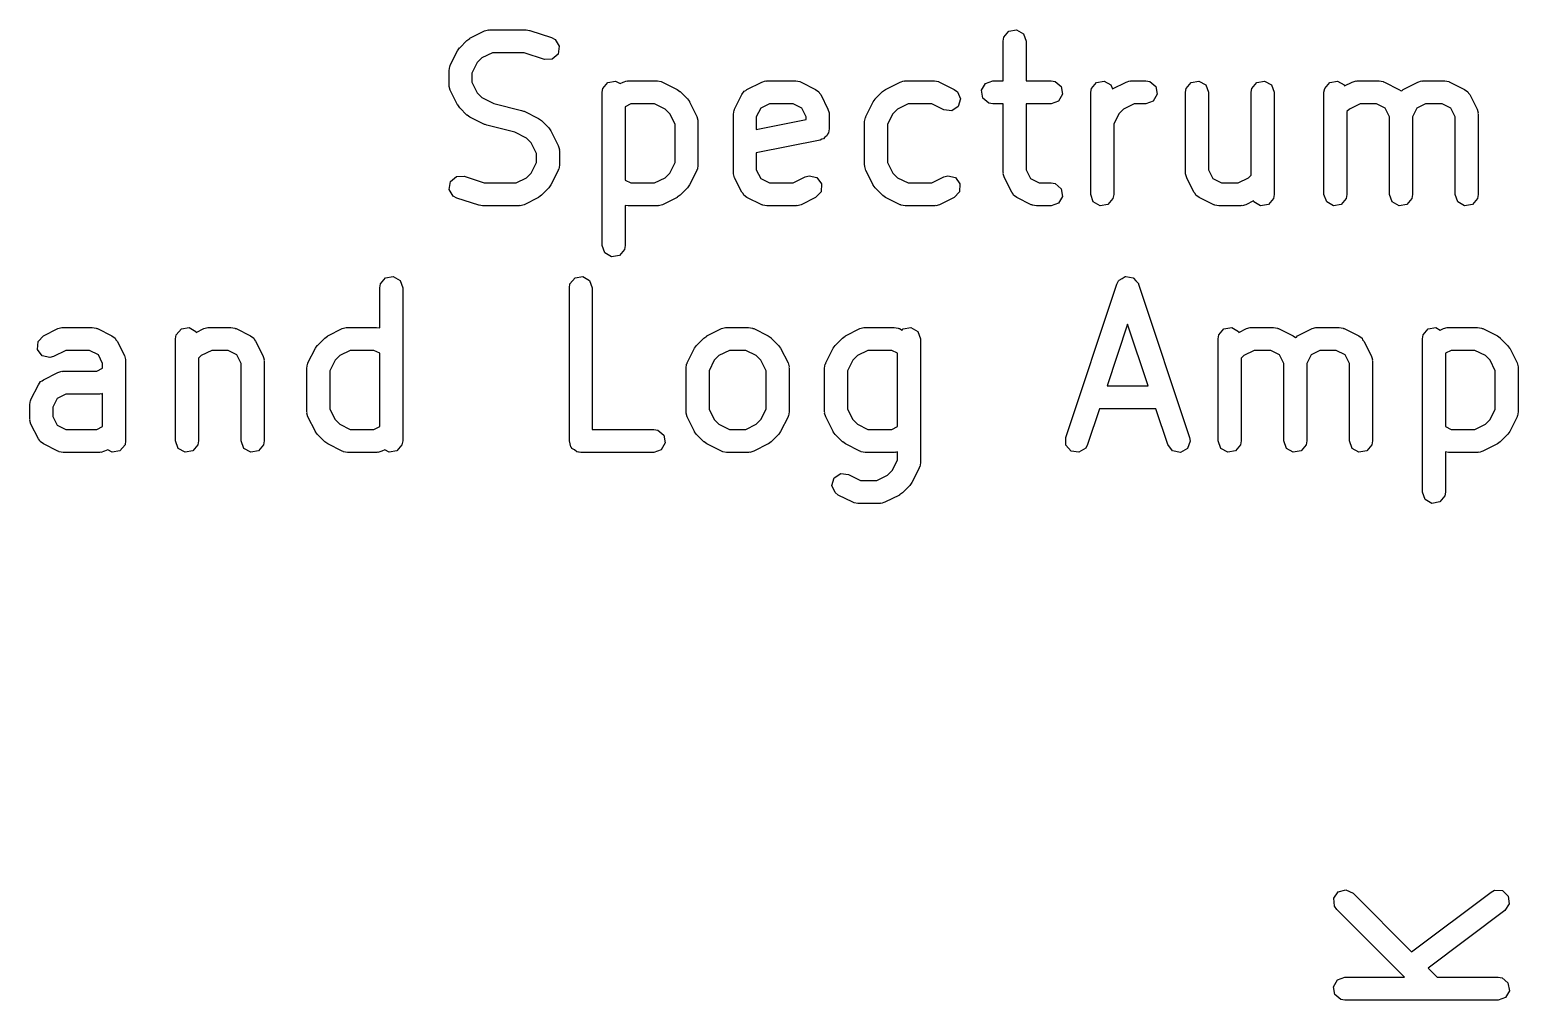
# Model space of a CAD drawing. Extents: x 96 to 185.9, y -128.5 to -80.8.
# Drawn here: x 124.84 to 134.57, y -87.1 to -80.77 of the extents above; entities that cross this region are included whole.
import ezdxf

# ---------------------------------------------------------------- set-up
doc = ezdxf.new("R2010")
doc.units = 0
doc.layers.add('BLACK', color=7, linetype='CONTINUOUS')

msp = doc.modelspace()

# ---------------------------------------------------------------- linework, layer by layer
at = {"layer": 'BLACK', "linetype": 'CONTINUOUS'}
for p, q in [((127.72, -80.8223), (127.815, -80.7747)), ((127.815, -80.7747), (127.84, -80.7673)), ((127.84, -80.7673), (127.844, -80.7683)), ((127.844, -80.7683), (127.849, -80.7668)), ((127.849, -80.7668), (128.087, -80.7668)), ((128.087, -80.7668), (128.109, -80.7707)), ((128.109, -80.7707), (128.11, -80.7706)), ((128.11, -80.7706), (128.253, -80.8182)), ((131.207, -80.8161), (131.24, -80.7768)), ((131.24, -80.7768), (131.29, -80.7679)), ((131.29, -80.7679), (131.335, -80.7936)), ((127.653, -80.884), (127.7, -80.8364)), ((127.7, -80.8364), (127.719, -80.8235)), ((127.719, -80.8235), (127.72, -80.8223)), ((128.253, -80.8182), (128.276, -80.8307)), ((128.276, -80.8307), (128.303, -80.8744)), ((128.303, -80.8744), (128.295, -80.9251)), ((131.202, -80.8418), (131.207, -80.8161)), ((131.202, -81.1001), (131.202, -80.8418)), ((131.335, -80.7936), (131.352, -80.8418)), ((131.352, -80.8418), (131.352, -81.1001)), ((127.591, -80.9987), (127.639, -80.9035)), ((127.639, -80.9035), (127.652, -80.8855)), ((127.652, -80.8855), (127.653, -80.884)), ((127.798, -80.951), (127.767, -80.9814)), ((127.866, -80.9168), (127.798, -80.951)), ((128.074, -80.9168), (127.866, -80.9168)), ((128.206, -80.9606), (128.074, -80.9168)), ((128.257, -80.9591), (128.206, -80.9606)), ((128.295, -80.9251), (128.257, -80.9591)), ((127.583, -81.0323), (127.588, -81.0066)), ((127.583, -81.1275), (127.583, -81.0323)), ((127.588, -81.0066), (127.59, -81.0032)), ((127.59, -81.0032), (127.591, -80.9987)), ((127.767, -80.9814), (127.733, -81.05)), ((127.733, -81.05), (127.733, -81.1098)), ((127.585, -81.1317), (127.583, -81.1275)), ((127.584, -81.1361), (127.585, -81.1317)), ((127.591, -81.161), (127.584, -81.1361)), ((127.639, -81.2563), (127.591, -81.161)), ((127.733, -81.1098), (127.767, -81.1783)), ((128.583, -81.1751), (128.588, -81.1495)), ((128.588, -81.1495), (128.621, -81.1102)), ((128.621, -81.1102), (128.671, -81.1013)), ((128.671, -81.1013), (128.7, -81.1179)), ((128.7, -81.1179), (128.72, -81.108)), ((128.72, -81.108), (128.745, -81.1006)), ((128.745, -81.1006), (128.749, -81.1016)), ((128.749, -81.1016), (128.753, -81.1001)), ((128.753, -81.1001), (128.944, -81.1001)), ((128.944, -81.1001), (128.969, -81.1046)), ((128.969, -81.1046), (128.973, -81.1075)), ((128.973, -81.1075), (128.977, -81.108)), ((128.977, -81.108), (129.073, -81.1557)), ((129.073, -81.1557), (129.091, -81.169)), ((129.091, -81.169), (129.092, -81.1697)), ((129.092, -81.1697), (129.14, -81.2173)), ((129.496, -81.1892), (129.511, -81.1683)), ((129.511, -81.1683), (129.522, -81.1638)), ((129.522, -81.1638), (129.529, -81.1557)), ((129.529, -81.1557), (129.625, -81.108)), ((129.625, -81.108), (129.65, -81.1006)), ((129.65, -81.1006), (129.654, -81.1016)), ((129.654, -81.1016), (129.658, -81.1001)), ((129.658, -81.1001), (129.849, -81.1001)), ((129.849, -81.1001), (129.874, -81.1046)), ((129.874, -81.1046), (129.878, -81.1075)), ((129.878, -81.1075), (129.882, -81.108)), ((129.882, -81.108), (129.977, -81.1557)), ((129.977, -81.1557), (129.998, -81.1712)), ((130.367, -81.2173), (130.415, -81.1697)), ((130.415, -81.1697), (130.433, -81.1568)), ((130.433, -81.1568), (130.434, -81.1557)), ((130.434, -81.1557), (130.529, -81.108)), ((130.529, -81.108), (130.554, -81.1006)), ((130.554, -81.1006), (130.559, -81.1016)), ((130.559, -81.1016), (130.563, -81.1001)), ((130.563, -81.1001), (130.753, -81.1001)), ((130.753, -81.1001), (130.779, -81.1046)), ((130.779, -81.1046), (130.782, -81.1075)), ((130.782, -81.1075), (130.787, -81.108)), ((130.787, -81.108), (130.882, -81.1557)), ((130.882, -81.1557), (130.903, -81.1712)), ((131.06, -81.1621), (131.086, -81.1177)), ((131.069, -81.2126), (131.06, -81.1621)), ((131.086, -81.1177), (131.134, -81.1001)), ((131.134, -81.1001), (131.202, -81.1001)), ((131.352, -81.1001), (131.515, -81.1001)), ((131.515, -81.1001), (131.541, -81.1046)), ((131.541, -81.1046), (131.58, -81.1376)), ((131.58, -81.1376), (131.589, -81.1881)), ((131.774, -81.1751), (131.778, -81.1495)), ((131.778, -81.1495), (131.811, -81.1102)), ((131.811, -81.1102), (131.862, -81.1013)), ((131.862, -81.1013), (131.906, -81.1269)), ((131.906, -81.1269), (131.916, -81.153)), ((131.916, -81.153), (132.005, -81.108)), ((132.005, -81.108), (132.03, -81.1006)), ((132.03, -81.1006), (132.035, -81.1016)), ((132.035, -81.1016), (132.039, -81.1001)), ((132.039, -81.1001), (132.134, -81.1001)), ((132.134, -81.1001), (132.16, -81.1046)), ((132.16, -81.1046), (132.199, -81.1376)), ((132.199, -81.1376), (132.208, -81.1881)), ((132.393, -81.1751), (132.397, -81.1495)), ((132.397, -81.1495), (132.43, -81.1102)), ((132.43, -81.1102), (132.481, -81.1013)), ((132.481, -81.1013), (132.525, -81.1269)), ((132.525, -81.1269), (132.543, -81.1751)), ((132.821, -81.1751), (132.826, -81.1495)), ((132.826, -81.1495), (132.859, -81.1102)), ((132.859, -81.1102), (132.909, -81.1013)), ((132.909, -81.1013), (132.954, -81.1269)), ((132.954, -81.1269), (132.971, -81.1751)), ((133.297, -81.1751), (133.302, -81.1495)), ((133.302, -81.1495), (133.335, -81.1102)), ((133.335, -81.1102), (133.385, -81.1013)), ((133.385, -81.1013), (133.43, -81.1269)), ((133.43, -81.1269), (133.432, -81.1329)), ((133.432, -81.1329), (133.482, -81.108)), ((133.482, -81.108), (133.507, -81.1006)), ((133.507, -81.1006), (133.511, -81.1016)), ((133.511, -81.1016), (133.515, -81.1001)), ((133.515, -81.1001), (133.658, -81.1001)), ((133.658, -81.1001), (133.684, -81.1046)), ((133.684, -81.1046), (133.687, -81.1075)), ((133.687, -81.1075), (133.692, -81.108)), ((133.692, -81.108), (133.787, -81.1557)), ((133.787, -81.1557), (133.801, -81.1664)), ((133.801, -81.1664), (133.807, -81.1638)), ((133.807, -81.1638), (133.815, -81.1557)), ((133.815, -81.1557), (133.91, -81.108)), ((133.91, -81.108), (133.935, -81.1006)), ((133.935, -81.1006), (133.94, -81.1016)), ((133.94, -81.1016), (133.944, -81.1001)), ((133.944, -81.1001), (134.087, -81.1001)), ((134.087, -81.1001), (134.112, -81.1046)), ((134.112, -81.1046), (134.116, -81.1075)), ((134.116, -81.1075), (134.12, -81.108)), ((134.12, -81.108), (134.215, -81.1557)), ((134.215, -81.1557), (134.236, -81.1712)), ((127.64, -81.2574), (127.639, -81.2563)), ((127.653, -81.2758), (127.64, -81.2574)), ((127.767, -81.1783), (127.798, -81.2087)), ((127.798, -81.2087), (127.875, -81.2472)), ((127.875, -81.2472), (128.057, -81.2928)), ((128.583, -82.1751), (128.583, -81.1751)), ((128.771, -81.2501), (128.733, -81.2691)), ((128.926, -81.2501), (128.771, -81.2501)), ((128.995, -81.2844), (128.926, -81.2501)), ((129.14, -81.2173), (129.153, -81.2357)), ((129.153, -81.2357), (129.154, -81.2368)), ((129.154, -81.2368), (129.201, -81.332)), ((129.448, -81.2844), (129.496, -81.1892)), ((129.676, -81.2501), (129.619, -81.2786)), ((129.831, -81.2501), (129.676, -81.2501)), ((129.888, -81.2786), (129.831, -81.2501)), ((129.998, -81.1712), (130.003, -81.1815)), ((130.003, -81.1815), (130.011, -81.1892)), ((130.011, -81.1892), (130.058, -81.2844)), ((130.305, -81.332), (130.353, -81.2368)), ((130.353, -81.2368), (130.366, -81.2188)), ((130.366, -81.2188), (130.367, -81.2173)), ((130.581, -81.2501), (130.512, -81.2844)), ((130.736, -81.2501), (130.581, -81.2501)), ((130.815, -81.2898), (130.736, -81.2501)), ((130.909, -81.2674), (130.866, -81.2957)), ((130.903, -81.1712), (130.923, -81.2182)), ((130.923, -81.2182), (130.909, -81.2674)), ((131.109, -81.2456), (131.069, -81.2126)), ((131.134, -81.2501), (131.109, -81.2456)), ((131.202, -81.2501), (131.134, -81.2501)), ((131.202, -81.6989), (131.202, -81.2501)), ((131.515, -81.2501), (131.352, -81.2501)), ((131.352, -81.2501), (131.352, -81.6812)), ((131.563, -81.2326), (131.515, -81.2501)), ((131.589, -81.1881), (131.563, -81.2326)), ((131.774, -81.8418), (131.774, -81.1751)), ((132.057, -81.2501), (131.988, -81.2844)), ((132.134, -81.2501), (132.057, -81.2501)), ((132.182, -81.2326), (132.134, -81.2501)), ((132.208, -81.1881), (132.182, -81.2326)), ((132.393, -81.6989), (132.393, -81.1751)), ((132.543, -81.1751), (132.543, -81.6812)), ((132.821, -81.7155), (132.821, -81.1751)), ((132.971, -81.1751), (132.971, -81.8418)), ((133.297, -81.8418), (133.297, -81.1751)), ((133.533, -81.2501), (133.464, -81.2844)), ((133.64, -81.2501), (133.533, -81.2501)), ((133.697, -81.2786), (133.64, -81.2501)), ((133.961, -81.2501), (133.904, -81.2786)), ((134.069, -81.2501), (133.961, -81.2501)), ((134.126, -81.2786), (134.069, -81.2501)), ((134.236, -81.1712), (134.241, -81.1815)), ((134.241, -81.1815), (134.249, -81.1892)), ((134.249, -81.1892), (134.297, -81.2844)), ((127.7, -81.3234), (127.653, -81.2758)), ((127.702, -81.3241), (127.7, -81.3234)), ((127.72, -81.3374), (127.702, -81.3241)), ((127.815, -81.3851), (127.72, -81.3374)), ((128.057, -81.2928), (128.069, -81.2981)), ((128.069, -81.2981), (128.073, -81.2985)), ((128.073, -81.2985), (128.168, -81.3461)), ((128.168, -81.3461), (128.186, -81.3595)), ((128.186, -81.3595), (128.187, -81.3602)), ((128.187, -81.3602), (128.235, -81.4078)), ((128.733, -81.2691), (128.733, -81.7478)), ((129.025, -81.3148), (128.995, -81.2844)), ((129.059, -81.3833), (129.025, -81.3148)), ((129.201, -81.332), (129.209, -81.357)), ((129.209, -81.357), (129.208, -81.3614)), ((129.208, -81.3614), (129.209, -81.3656)), ((129.44, -81.318), (129.445, -81.2923)), ((129.44, -81.6989), (129.44, -81.318)), ((129.445, -81.2923), (129.448, -81.2889)), ((129.448, -81.2889), (129.448, -81.2844)), ((129.619, -81.2786), (129.59, -81.3357)), ((129.59, -81.3357), (129.59, -81.417)), ((129.59, -81.417), (129.916, -81.3517)), ((129.916, -81.3357), (129.888, -81.2786)), ((129.916, -81.3517), (129.916, -81.3357)), ((130.058, -81.2844), (130.066, -81.3094)), ((130.066, -81.3094), (130.065, -81.3138)), ((130.065, -81.3138), (130.066, -81.318)), ((130.066, -81.318), (130.066, -81.4132)), ((130.297, -81.3656), (130.302, -81.3399)), ((130.302, -81.3399), (130.305, -81.3365)), ((130.305, -81.3365), (130.305, -81.332)), ((130.482, -81.3148), (130.447, -81.3833)), ((130.512, -81.2844), (130.482, -81.3148)), ((130.866, -81.2957), (130.815, -81.2898)), ((131.958, -81.3148), (131.924, -81.3833)), ((131.988, -81.2844), (131.958, -81.3148)), ((133.464, -81.2844), (133.447, -81.3014)), ((133.447, -81.3014), (133.447, -81.8418)), ((133.726, -81.3357), (133.697, -81.2786)), ((133.726, -81.8418), (133.726, -81.3357)), ((133.904, -81.2786), (133.876, -81.3357)), ((133.876, -81.3357), (133.876, -81.8418)), ((134.155, -81.3357), (134.126, -81.2786)), ((134.155, -81.8418), (134.155, -81.3357)), ((134.297, -81.2844), (134.304, -81.3094)), ((134.304, -81.3094), (134.303, -81.3138)), ((134.303, -81.3138), (134.305, -81.318)), ((134.305, -81.318), (134.305, -81.8418)), ((127.819, -81.3855), (127.815, -81.3851)), ((127.83, -81.3907), (127.819, -81.3855)), ((128.013, -81.4364), (127.83, -81.3907)), ((128.09, -81.4748), (128.013, -81.4364)), ((128.235, -81.4078), (128.248, -81.4262)), ((128.248, -81.4262), (128.249, -81.4273)), ((128.249, -81.4273), (128.297, -81.5225)), ((129.059, -81.6336), (129.059, -81.3833)), ((129.209, -81.3656), (129.209, -81.6513)), ((130.05, -81.4601), (130.038, -81.4674)), ((130.054, -81.4484), (130.05, -81.4601)), ((130.062, -81.4389), (130.054, -81.4484)), ((130.066, -81.4132), (130.062, -81.4389)), ((130.297, -81.6513), (130.297, -81.3656)), ((130.447, -81.3833), (130.447, -81.6336)), ((131.924, -81.3833), (131.924, -81.8418)), ((128.12, -81.5053), (128.09, -81.4748)), ((128.155, -81.5738), (128.12, -81.5053)), ((128.297, -81.5225), (128.304, -81.5475)), ((128.304, -81.5475), (128.303, -81.5519)), ((128.303, -81.5519), (128.305, -81.5561)), ((128.305, -81.5561), (128.305, -81.6513)), ((130.006, -81.4868), (129.59, -81.5699)), ((130.017, -81.4803), (130.006, -81.4868)), ((130.029, -81.4782), (130.017, -81.4803)), ((130.038, -81.4674), (130.029, -81.4782)), ((128.12, -81.7021), (128.155, -81.6336)), ((128.155, -81.6336), (128.155, -81.5738)), ((128.305, -81.6513), (128.3, -81.677)), ((129.025, -81.7021), (129.059, -81.6336)), ((129.209, -81.6513), (129.205, -81.677)), ((129.59, -81.5699), (129.59, -81.6812)), ((130.299, -81.6555), (130.297, -81.6513)), ((130.298, -81.6599), (130.299, -81.6555)), ((130.447, -81.6336), (130.482, -81.7021)), ((127.592, -81.7584), (127.631, -81.7244)), ((127.631, -81.7244), (127.682, -81.723)), ((127.682, -81.723), (127.813, -81.7668)), ((128.021, -81.7668), (128.09, -81.7325)), ((128.09, -81.7325), (128.12, -81.7021)), ((128.297, -81.6848), (128.249, -81.7801)), ((128.3, -81.677), (128.297, -81.6804)), ((128.297, -81.6804), (128.297, -81.6848)), ((128.733, -81.7478), (128.771, -81.7668)), ((128.926, -81.7668), (128.995, -81.7325)), ((128.995, -81.7325), (129.025, -81.7021)), ((129.201, -81.6848), (129.154, -81.7801)), ((129.202, -81.6804), (129.201, -81.6848)), ((129.205, -81.677), (129.202, -81.6804)), ((129.442, -81.7031), (129.44, -81.6989)), ((129.441, -81.7075), (129.442, -81.7031)), ((129.448, -81.7325), (129.441, -81.7075)), ((129.496, -81.8277), (129.448, -81.7325)), ((129.59, -81.6812), (129.619, -81.7383)), ((129.619, -81.7383), (129.676, -81.7668)), ((129.831, -81.7668), (129.91, -81.7271)), ((129.91, -81.7271), (129.935, -81.7197)), ((129.935, -81.7197), (129.985, -81.7316)), ((129.985, -81.7316), (130.016, -81.7728)), ((130.305, -81.6848), (130.298, -81.6599)), ((130.353, -81.7801), (130.305, -81.6848)), ((130.482, -81.7021), (130.512, -81.7325)), ((130.512, -81.7325), (130.581, -81.7668)), ((130.736, -81.7668), (130.815, -81.7271)), ((130.815, -81.7271), (130.84, -81.7197)), ((130.84, -81.7197), (130.89, -81.7316)), ((130.89, -81.7316), (130.92, -81.7728)), ((131.204, -81.7031), (131.202, -81.6989)), ((131.203, -81.7075), (131.204, -81.7031)), ((131.21, -81.7325), (131.203, -81.7075)), ((131.258, -81.8277), (131.21, -81.7325)), ((131.352, -81.6812), (131.381, -81.7383)), ((131.381, -81.7383), (131.438, -81.7668)), ((132.394, -81.7031), (132.393, -81.6989)), ((132.393, -81.7075), (132.394, -81.7031)), ((132.401, -81.7325), (132.393, -81.7075)), ((132.448, -81.8277), (132.401, -81.7325)), ((132.543, -81.6812), (132.571, -81.7383)), ((132.571, -81.7383), (132.628, -81.7668)), ((132.736, -81.7668), (132.804, -81.7325)), ((132.804, -81.7325), (132.821, -81.7155)), ((127.585, -81.8092), (127.592, -81.7584)), ((127.611, -81.8529), (127.585, -81.8092)), ((127.813, -81.7668), (128.021, -81.7668)), ((128.187, -81.8472), (128.169, -81.8601)), ((128.235, -81.7996), (128.187, -81.8472)), ((128.236, -81.7981), (128.235, -81.7996)), ((128.249, -81.7801), (128.236, -81.7981)), ((128.771, -81.7668), (128.926, -81.7668)), ((129.092, -81.8472), (129.074, -81.8601)), ((129.14, -81.7996), (129.092, -81.8472)), ((129.154, -81.7801), (129.14, -81.7981)), ((129.14, -81.7981), (129.14, -81.7996)), ((129.504, -81.8354), (129.496, -81.8277)), ((129.508, -81.8457), (129.504, -81.8354)), ((129.529, -81.8612), (129.508, -81.8457)), ((129.676, -81.7668), (129.831, -81.7668)), ((130.013, -81.824), (129.977, -81.8612)), ((130.016, -81.7728), (130.013, -81.824)), ((130.354, -81.7812), (130.353, -81.7801)), ((130.367, -81.7996), (130.354, -81.7812)), ((130.415, -81.8472), (130.367, -81.7996)), ((130.416, -81.8479), (130.415, -81.8472)), ((130.434, -81.8612), (130.416, -81.8479)), ((130.581, -81.7668), (130.736, -81.7668)), ((130.917, -81.824), (130.882, -81.8612)), ((130.92, -81.7728), (130.917, -81.824)), ((131.266, -81.8354), (131.258, -81.8277)), ((131.27, -81.8457), (131.266, -81.8354)), ((131.291, -81.8612), (131.27, -81.8457)), ((131.438, -81.7668), (131.515, -81.7668)), ((131.515, -81.7668), (131.541, -81.7713)), ((131.541, -81.7713), (131.58, -81.8043)), ((131.58, -81.8043), (131.589, -81.8548)), ((131.791, -81.89), (131.774, -81.8418)), ((131.924, -81.8418), (131.919, -81.8674)), ((132.456, -81.8354), (132.448, -81.8277)), ((132.461, -81.8457), (132.456, -81.8354)), ((132.482, -81.8612), (132.461, -81.8457)), ((132.628, -81.7668), (132.736, -81.7668)), ((132.971, -81.8418), (132.967, -81.8674)), ((133.315, -81.89), (133.297, -81.8418)), ((133.447, -81.8418), (133.443, -81.8674)), ((133.743, -81.89), (133.726, -81.8418)), ((133.876, -81.8418), (133.871, -81.8674)), ((134.172, -81.89), (134.155, -81.8418)), ((134.305, -81.8418), (134.3, -81.8674)), ((127.634, -81.8653), (127.611, -81.8529)), ((127.777, -81.9129), (127.634, -81.8653)), ((127.779, -81.9129), (127.777, -81.9129)), ((127.801, -81.9168), (127.779, -81.9129)), ((128.039, -81.9168), (127.801, -81.9168)), ((128.043, -81.9152), (128.039, -81.9168)), ((128.048, -81.9163), (128.043, -81.9152)), ((128.073, -81.9089), (128.048, -81.9163)), ((128.168, -81.8612), (128.073, -81.9089)), ((128.169, -81.8601), (128.168, -81.8612)), ((128.753, -81.9168), (128.733, -81.9132)), ((128.733, -81.9132), (128.733, -82.1751)), ((128.944, -81.9168), (128.753, -81.9168)), ((128.948, -81.9152), (128.944, -81.9168)), ((128.952, -81.9163), (128.948, -81.9152)), ((128.977, -81.9089), (128.952, -81.9163)), ((129.073, -81.8612), (128.977, -81.9089)), ((129.074, -81.8601), (129.073, -81.8612)), ((129.625, -81.9089), (129.529, -81.8612)), ((129.629, -81.9094), (129.625, -81.9089)), ((129.632, -81.9123), (129.629, -81.9094)), ((129.658, -81.9168), (129.632, -81.9123)), ((129.849, -81.9168), (129.658, -81.9168)), ((129.853, -81.9152), (129.849, -81.9168)), ((129.857, -81.9163), (129.853, -81.9152)), ((129.882, -81.9089), (129.857, -81.9163)), ((129.977, -81.8612), (129.882, -81.9089)), ((130.529, -81.9089), (130.434, -81.8612)), ((130.534, -81.9094), (130.529, -81.9089)), ((130.537, -81.9123), (130.534, -81.9094)), ((130.563, -81.9168), (130.537, -81.9123)), ((130.753, -81.9168), (130.563, -81.9168)), ((130.758, -81.9152), (130.753, -81.9168)), ((130.762, -81.9163), (130.758, -81.9152)), ((130.787, -81.9089), (130.762, -81.9163)), ((130.882, -81.8612), (130.787, -81.9089)), ((131.386, -81.9089), (131.291, -81.8612)), ((131.391, -81.9094), (131.386, -81.9089)), ((131.394, -81.9123), (131.391, -81.9094)), ((131.42, -81.9168), (131.394, -81.9123)), ((131.515, -81.9168), (131.42, -81.9168)), ((131.563, -81.8992), (131.515, -81.9168)), ((131.589, -81.8548), (131.563, -81.8992)), ((131.836, -81.9156), (131.791, -81.89)), ((131.886, -81.9067), (131.836, -81.9156)), ((131.919, -81.8674), (131.886, -81.9067)), ((132.577, -81.9089), (132.482, -81.8612)), ((132.581, -81.9094), (132.577, -81.9089)), ((132.585, -81.9123), (132.581, -81.9094)), ((132.61, -81.9168), (132.585, -81.9123)), ((132.753, -81.9168), (132.61, -81.9168)), ((132.758, -81.9152), (132.753, -81.9168)), ((132.762, -81.9163), (132.758, -81.9152)), ((132.787, -81.9089), (132.762, -81.9163)), ((132.837, -81.884), (132.787, -81.9089)), ((132.839, -81.89), (132.837, -81.884)), ((132.883, -81.9156), (132.839, -81.89)), ((132.934, -81.9067), (132.883, -81.9156)), ((132.967, -81.8674), (132.934, -81.9067)), ((133.359, -81.9156), (133.315, -81.89)), ((133.41, -81.9067), (133.359, -81.9156)), ((133.443, -81.8674), (133.41, -81.9067)), ((133.788, -81.9156), (133.743, -81.89)), ((133.838, -81.9067), (133.788, -81.9156)), ((133.871, -81.8674), (133.838, -81.9067)), ((134.216, -81.9156), (134.172, -81.89)), ((134.267, -81.9067), (134.216, -81.9156)), ((134.3, -81.8674), (134.267, -81.9067)), ((128.601, -82.2233), (128.583, -82.1751)), ((128.645, -82.249), (128.601, -82.2233)), ((128.729, -82.2008), (128.696, -82.2401)), ((128.733, -82.1751), (128.729, -82.2008)), ((128.696, -82.2401), (128.645, -82.249)), ((127.131, -82.4518), (127.135, -82.4261)), ((127.135, -82.4261), (127.168, -82.3868)), ((127.168, -82.3868), (127.219, -82.3779)), ((127.219, -82.3779), (127.263, -82.4036)), ((127.263, -82.4036), (127.281, -82.4518)), ((128.369, -82.4518), (128.373, -82.4261)), ((128.373, -82.4261), (128.406, -82.3868)), ((128.406, -82.3868), (128.457, -82.3779)), ((128.457, -82.3779), (128.501, -82.4036)), ((128.501, -82.4036), (128.519, -82.4518)), ((131.611, -83.4281), (131.944, -82.4281)), ((131.944, -82.4281), (131.956, -82.4052)), ((131.956, -82.4052), (131.958, -82.404)), ((131.958, -82.404), (131.959, -82.402)), ((131.959, -82.402), (131.98, -82.3907)), ((131.98, -82.3907), (132, -82.3783)), ((132, -82.3783), (132.002, -82.3786)), ((132.002, -82.3786), (132.004, -82.3776)), ((132.004, -82.3776), (132.027, -82.3823)), ((132.027, -82.3823), (132.051, -82.3858)), ((132.051, -82.3858), (132.052, -82.3874)), ((132.052, -82.3874), (132.054, -82.3879)), ((132.054, -82.3879), (132.069, -82.4065)), ((132.069, -82.4065), (132.085, -82.4242)), ((132.085, -82.4242), (132.085, -82.4264)), ((132.085, -82.4264), (132.086, -82.4281)), ((132.086, -82.4281), (132.42, -83.4281)), ((127.131, -82.7137), (127.131, -82.4518)), ((127.281, -82.4518), (127.281, -83.4518)), ((128.369, -83.4518), (128.369, -82.4518)), ((128.519, -82.4518), (128.519, -83.3768)), ((124.934, -82.7657), (125.029, -82.718)), ((125.029, -82.718), (125.054, -82.7106)), ((125.054, -82.7106), (125.059, -82.7116)), ((125.059, -82.7116), (125.063, -82.7101)), ((125.063, -82.7101), (125.253, -82.7101)), ((125.253, -82.7101), (125.279, -82.7146)), ((125.279, -82.7146), (125.282, -82.7175)), ((125.282, -82.7175), (125.287, -82.718)), ((125.287, -82.718), (125.382, -82.7657)), ((125.802, -82.7595), (125.835, -82.7202)), ((125.835, -82.7202), (125.885, -82.7113)), ((125.885, -82.7113), (125.93, -82.7369)), ((125.932, -82.7429), (125.982, -82.718)), ((125.982, -82.718), (126.007, -82.7106)), ((126.007, -82.7106), (126.011, -82.7116)), ((126.011, -82.7116), (126.015, -82.7101)), ((126.015, -82.7101), (126.158, -82.7101)), ((126.158, -82.7101), (126.184, -82.7146)), ((126.184, -82.7146), (126.187, -82.7175)), ((126.187, -82.7175), (126.192, -82.718)), ((126.192, -82.718), (126.287, -82.7657)), ((126.791, -82.7657), (126.886, -82.718)), ((126.886, -82.718), (126.911, -82.7106)), ((126.911, -82.7106), (126.916, -82.7116)), ((126.916, -82.7116), (126.92, -82.7101)), ((126.92, -82.7101), (127.11, -82.7101)), ((127.11, -82.7101), (127.131, -82.7137)), ((129.267, -82.7657), (129.363, -82.718)), ((129.363, -82.718), (129.388, -82.7106)), ((129.388, -82.7106), (129.392, -82.7116)), ((129.392, -82.7116), (129.396, -82.7101)), ((129.396, -82.7101), (129.539, -82.7101)), ((129.539, -82.7101), (129.565, -82.7146)), ((129.565, -82.7146), (129.568, -82.7175)), ((129.568, -82.7175), (129.573, -82.718)), ((129.573, -82.718), (129.668, -82.7657)), ((130.172, -82.7657), (130.267, -82.718)), ((130.267, -82.718), (130.292, -82.7106)), ((130.292, -82.7106), (130.297, -82.7116)), ((130.297, -82.7116), (130.301, -82.7101)), ((130.301, -82.7101), (130.491, -82.7101)), ((130.491, -82.7101), (130.517, -82.7146)), ((130.517, -82.7146), (130.52, -82.7175)), ((130.52, -82.7175), (130.525, -82.718)), ((130.525, -82.718), (130.543, -82.7272)), ((130.543, -82.7272), (130.549, -82.7202)), ((130.549, -82.7202), (130.6, -82.7113)), ((130.6, -82.7113), (130.644, -82.7369)), ((132.015, -82.6889), (131.881, -83.0911)), ((132.149, -83.0911), (132.015, -82.6889)), ((132.611, -82.7595), (132.644, -82.7202)), ((132.644, -82.7202), (132.695, -82.7113)), ((132.695, -82.7113), (132.739, -82.7369)), ((132.742, -82.7429), (132.791, -82.718)), ((132.791, -82.718), (132.816, -82.7106)), ((132.816, -82.7106), (132.821, -82.7116)), ((132.821, -82.7116), (132.825, -82.7101)), ((132.825, -82.7101), (132.968, -82.7101)), ((132.968, -82.7101), (132.993, -82.7146)), ((132.993, -82.7146), (132.997, -82.7175)), ((132.997, -82.7175), (133.001, -82.718)), ((133.001, -82.718), (133.096, -82.7657)), ((133.125, -82.7657), (133.22, -82.718)), ((133.22, -82.718), (133.245, -82.7106)), ((133.245, -82.7106), (133.249, -82.7116)), ((133.249, -82.7116), (133.253, -82.7101)), ((133.253, -82.7101), (133.396, -82.7101)), ((133.396, -82.7101), (133.422, -82.7146)), ((133.422, -82.7146), (133.425, -82.7175)), ((133.425, -82.7175), (133.43, -82.718)), ((133.43, -82.718), (133.525, -82.7657)), ((133.945, -82.7595), (133.978, -82.7202)), ((133.978, -82.7202), (134.028, -82.7113)), ((134.028, -82.7113), (134.057, -82.7279)), ((134.057, -82.7279), (134.077, -82.718)), ((134.077, -82.718), (134.102, -82.7106)), ((134.102, -82.7106), (134.106, -82.7116)), ((134.106, -82.7116), (134.11, -82.7101)), ((134.11, -82.7101), (134.301, -82.7101)), ((134.301, -82.7101), (134.327, -82.7146)), ((134.327, -82.7146), (134.33, -82.7175)), ((134.33, -82.7175), (134.334, -82.718)), ((134.334, -82.718), (134.43, -82.7657)), ((124.896, -82.8541), (124.899, -82.8029)), ((124.899, -82.8029), (124.934, -82.7657)), ((125.382, -82.7657), (125.403, -82.7812)), ((125.403, -82.7812), (125.407, -82.7915)), ((125.407, -82.7915), (125.416, -82.7992)), ((125.416, -82.7992), (125.463, -82.8944)), ((125.797, -82.7851), (125.802, -82.7595)), ((125.797, -83.4518), (125.797, -82.7851)), ((125.93, -82.7369), (125.932, -82.7429)), ((126.287, -82.7657), (126.308, -82.7812)), ((126.308, -82.7812), (126.312, -82.7915)), ((126.312, -82.7915), (126.32, -82.7992)), ((126.32, -82.7992), (126.368, -82.8944)), ((126.724, -82.8273), (126.772, -82.7797)), ((126.772, -82.7797), (126.79, -82.7668)), ((126.79, -82.7668), (126.791, -82.7657)), ((129.2, -82.8273), (129.248, -82.7797)), ((129.248, -82.7797), (129.266, -82.7668)), ((129.266, -82.7668), (129.267, -82.7657)), ((129.668, -82.7657), (129.686, -82.779)), ((129.686, -82.779), (129.687, -82.7797)), ((129.687, -82.7797), (129.735, -82.8273)), ((130.105, -82.8273), (130.153, -82.7797)), ((130.153, -82.7797), (130.171, -82.7668)), ((130.171, -82.7668), (130.172, -82.7657)), ((130.644, -82.7369), (130.662, -82.7851)), ((130.662, -82.7851), (130.662, -83.5946)), ((132.607, -82.7851), (132.611, -82.7595)), ((132.607, -83.4518), (132.607, -82.7851)), ((132.739, -82.7369), (132.742, -82.7429)), ((133.096, -82.7657), (133.111, -82.7764)), ((133.111, -82.7764), (133.117, -82.7738)), ((133.117, -82.7738), (133.125, -82.7657)), ((133.525, -82.7657), (133.546, -82.7812)), ((133.546, -82.7812), (133.55, -82.7915)), ((133.55, -82.7915), (133.558, -82.7992)), ((133.558, -82.7992), (133.606, -82.8944)), ((133.94, -82.7851), (133.945, -82.7595)), ((133.94, -83.7851), (133.94, -82.7851)), ((134.43, -82.7657), (134.448, -82.779)), ((134.448, -82.779), (134.449, -82.7797)), ((134.449, -82.7797), (134.497, -82.8273)), ((124.926, -82.8953), (124.896, -82.8541)), ((124.976, -82.9072), (124.926, -82.8953)), ((125.001, -82.8998), (124.976, -82.9072)), ((125.081, -82.8601), (125.001, -82.8998)), ((125.236, -82.8601), (125.081, -82.8601)), ((125.293, -82.8886), (125.236, -82.8601)), ((125.321, -82.9457), (125.293, -82.8886)), ((125.463, -82.8944), (125.471, -82.9194)), ((125.471, -82.9194), (125.47, -82.9238)), ((125.964, -82.8944), (125.947, -82.9114)), ((125.947, -82.9114), (125.947, -83.4518)), ((126.033, -82.8601), (125.964, -82.8944)), ((126.14, -82.8601), (126.033, -82.8601)), ((126.197, -82.8886), (126.14, -82.8601)), ((126.226, -82.9457), (126.197, -82.8886)), ((126.368, -82.8944), (126.375, -82.9194)), ((126.375, -82.9194), (126.374, -82.9238)), ((126.662, -82.942), (126.71, -82.8468)), ((126.71, -82.8468), (126.723, -82.8288)), ((126.723, -82.8288), (126.724, -82.8273)), ((126.869, -82.8944), (126.839, -82.9248)), ((126.938, -82.8601), (126.869, -82.8944)), ((127.093, -82.8601), (126.938, -82.8601)), ((127.131, -82.8791), (127.093, -82.8601)), ((127.131, -83.3578), (127.131, -82.8791)), ((129.139, -82.942), (129.186, -82.8468)), ((129.186, -82.8468), (129.2, -82.8288)), ((129.2, -82.8288), (129.2, -82.8273)), ((129.345, -82.8944), (129.315, -82.9248)), ((129.414, -82.8601), (129.345, -82.8944)), ((129.521, -82.8601), (129.414, -82.8601)), ((129.59, -82.8944), (129.521, -82.8601)), ((129.62, -82.9248), (129.59, -82.8944)), ((129.735, -82.8273), (129.748, -82.8457)), ((129.748, -82.8457), (129.749, -82.8468)), ((129.749, -82.8468), (129.797, -82.942)), ((130.043, -82.942), (130.091, -82.8468)), ((130.091, -82.8468), (130.104, -82.8288)), ((130.104, -82.8288), (130.105, -82.8273)), ((130.25, -82.8944), (130.22, -82.9248)), ((130.319, -82.8601), (130.25, -82.8944)), ((130.474, -82.8601), (130.319, -82.8601)), ((130.512, -82.8791), (130.474, -82.8601)), ((130.512, -83.3578), (130.512, -82.8791)), ((132.774, -82.8944), (132.757, -82.9114)), ((132.757, -82.9114), (132.757, -83.4518)), ((132.842, -82.8601), (132.774, -82.8944)), ((132.95, -82.8601), (132.842, -82.8601)), ((133.007, -82.8886), (132.95, -82.8601)), ((133.035, -82.9457), (133.007, -82.8886)), ((133.214, -82.8886), (133.185, -82.9457)), ((133.271, -82.8601), (133.214, -82.8886)), ((133.378, -82.8601), (133.271, -82.8601)), ((133.436, -82.8886), (133.378, -82.8601)), ((133.464, -82.9457), (133.436, -82.8886)), ((133.606, -82.8944), (133.614, -82.9194)), ((133.614, -82.9194), (133.612, -82.9238)), ((134.128, -82.8601), (134.09, -82.8791)), ((134.09, -82.8791), (134.09, -83.3578)), ((134.283, -82.8601), (134.128, -82.8601)), ((134.352, -82.8944), (134.283, -82.8601)), ((134.382, -82.9248), (134.352, -82.8944)), ((134.497, -82.8273), (134.51, -82.8457)), ((134.51, -82.8457), (134.511, -82.8468)), ((134.511, -82.8468), (134.558, -82.942)), ((124.934, -83.0514), (125.029, -83.0037)), ((125.029, -83.0037), (125.054, -82.9963)), ((125.054, -82.9963), (125.059, -82.9974)), ((125.059, -82.9974), (125.063, -82.9958)), ((125.063, -82.9958), (125.283, -82.9958)), ((125.283, -82.9958), (125.321, -82.9769)), ((125.321, -82.9769), (125.321, -82.9457)), ((125.47, -82.9238), (125.471, -82.928)), ((125.471, -82.928), (125.471, -83.4518)), ((126.226, -83.4518), (126.226, -82.9457)), ((126.374, -82.9238), (126.376, -82.928)), ((126.376, -82.928), (126.376, -83.4518)), ((126.655, -82.9756), (126.659, -82.9499)), ((126.655, -83.2613), (126.655, -82.9756)), ((126.659, -82.9499), (126.662, -82.9465)), ((126.662, -82.9465), (126.662, -82.942)), ((126.839, -82.9248), (126.805, -82.9933)), ((126.805, -82.9933), (126.805, -83.2436)), ((129.131, -82.9756), (129.135, -82.9499)), ((129.131, -83.2613), (129.131, -82.9756)), ((129.135, -82.9499), (129.138, -82.9465)), ((129.138, -82.9465), (129.139, -82.942)), ((129.315, -82.9248), (129.281, -82.9933)), ((129.281, -82.9933), (129.281, -83.2436)), ((129.655, -82.9933), (129.62, -82.9248)), ((129.655, -83.2436), (129.655, -82.9933)), ((129.797, -82.942), (129.804, -82.967)), ((129.804, -82.967), (129.803, -82.9714)), ((129.803, -82.9714), (129.805, -82.9756)), ((129.805, -82.9756), (129.805, -83.2613)), ((130.035, -82.9756), (130.04, -82.9499)), ((130.035, -83.2613), (130.035, -82.9756)), ((130.04, -82.9499), (130.043, -82.9465)), ((130.043, -82.9465), (130.043, -82.942)), ((130.22, -82.9248), (130.185, -82.9933)), ((130.185, -82.9933), (130.185, -83.2436)), ((133.035, -83.4518), (133.035, -82.9457)), ((133.185, -82.9457), (133.185, -83.4518)), ((133.464, -83.4518), (133.464, -82.9457)), ((133.612, -82.9238), (133.614, -82.928)), ((133.614, -82.928), (133.614, -83.4518)), ((134.416, -82.9933), (134.382, -82.9248)), ((134.416, -83.2436), (134.416, -82.9933)), ((134.558, -82.942), (134.566, -82.967)), ((134.566, -82.967), (134.565, -82.9714)), ((134.565, -82.9714), (134.566, -82.9756)), ((134.566, -82.9756), (134.566, -83.2613)), ((124.853, -83.1801), (124.901, -83.0849)), ((124.901, -83.0849), (124.916, -83.064)), ((124.916, -83.064), (124.926, -83.0595)), ((124.926, -83.0595), (124.934, -83.0514)), ((131.881, -83.0911), (132.149, -83.0911)), ((124.845, -83.2137), (124.85, -83.188)), ((124.85, -83.188), (124.852, -83.1846)), ((124.852, -83.1846), (124.853, -83.1801)), ((125.024, -83.1743), (124.995, -83.2314)), ((125.081, -83.1458), (125.024, -83.1743)), ((125.301, -83.1458), (125.081, -83.1458)), ((125.305, -83.1443), (125.301, -83.1458)), ((125.31, -83.1453), (125.305, -83.1443)), ((125.321, -83.1419), (125.31, -83.1453)), ((125.321, -83.3578), (125.321, -83.1419)), ((124.845, -83.3089), (124.845, -83.2137)), ((124.847, -83.3131), (124.845, -83.3089)), ((124.995, -83.2314), (124.995, -83.2912)), ((124.995, -83.2912), (125.024, -83.3483)), ((126.656, -83.2655), (126.655, -83.2613)), ((126.655, -83.2699), (126.656, -83.2655)), ((126.662, -83.2948), (126.655, -83.2699)), ((126.71, -83.3901), (126.662, -83.2948)), ((126.805, -83.2436), (126.839, -83.3121)), ((129.132, -83.2655), (129.131, -83.2613)), ((129.131, -83.2699), (129.132, -83.2655)), ((129.139, -83.2948), (129.131, -83.2699)), ((129.186, -83.3901), (129.139, -83.2948)), ((129.281, -83.2436), (129.315, -83.3121)), ((129.62, -83.3121), (129.655, -83.2436)), ((129.797, -83.2948), (129.749, -83.3901)), ((129.8, -83.287), (129.797, -83.2904)), ((129.797, -83.2904), (129.797, -83.2948)), ((129.805, -83.2613), (129.8, -83.287)), ((130.037, -83.2655), (130.035, -83.2613)), ((130.036, -83.2699), (130.037, -83.2655)), ((130.043, -83.2948), (130.036, -83.2699)), ((130.091, -83.3901), (130.043, -83.2948)), ((130.185, -83.2436), (130.22, -83.3121)), ((131.831, -83.2411), (131.753, -83.4755)), ((132.199, -83.2411), (131.831, -83.2411)), ((132.277, -83.4755), (132.199, -83.2411)), ((134.382, -83.3121), (134.416, -83.2436)), ((134.558, -83.2948), (134.511, -83.3901)), ((134.559, -83.2904), (134.558, -83.2948)), ((134.562, -83.287), (134.559, -83.2904)), ((134.566, -83.2613), (134.562, -83.287)), ((124.845, -83.3175), (124.847, -83.3131)), ((124.853, -83.3425), (124.845, -83.3175)), ((124.901, -83.4377), (124.853, -83.3425)), ((125.024, -83.3483), (125.081, -83.3768)), ((125.081, -83.3768), (125.283, -83.3768)), ((125.283, -83.3768), (125.321, -83.3578)), ((126.711, -83.3912), (126.71, -83.3901)), ((126.724, -83.4096), (126.711, -83.3912)), ((126.839, -83.3121), (126.869, -83.3425)), ((126.869, -83.3425), (126.938, -83.3768)), ((126.938, -83.3768), (127.093, -83.3768)), ((127.093, -83.3768), (127.131, -83.3578)), ((128.519, -83.3768), (128.92, -83.3768)), ((128.92, -83.3768), (128.946, -83.3813)), ((128.946, -83.3813), (128.985, -83.4143)), ((129.187, -83.3912), (129.186, -83.3901)), ((129.2, -83.4096), (129.187, -83.3912)), ((129.315, -83.3121), (129.345, -83.3425)), ((129.345, -83.3425), (129.414, -83.3768)), ((129.414, -83.3768), (129.521, -83.3768)), ((129.521, -83.3768), (129.59, -83.3425)), ((129.59, -83.3425), (129.62, -83.3121)), ((129.749, -83.3901), (129.736, -83.4081)), ((130.092, -83.3912), (130.091, -83.3901)), ((130.105, -83.4096), (130.092, -83.3912)), ((130.22, -83.3121), (130.25, -83.3425)), ((130.25, -83.3425), (130.319, -83.3768)), ((130.319, -83.3768), (130.474, -83.3768)), ((130.474, -83.3768), (130.512, -83.3578)), ((134.09, -83.3578), (134.128, -83.3768)), ((134.128, -83.3768), (134.283, -83.3768)), ((134.283, -83.3768), (134.352, -83.3425)), ((134.352, -83.3425), (134.382, -83.3121)), ((134.511, -83.3901), (134.498, -83.4081)), ((124.909, -83.4454), (124.901, -83.4377)), ((124.913, -83.4557), (124.909, -83.4454)), ((124.934, -83.4712), (124.913, -83.4557)), ((125.029, -83.5189), (124.934, -83.4712)), ((125.467, -83.4774), (125.434, -83.5167)), ((125.471, -83.4518), (125.467, -83.4774)), ((125.815, -83.5), (125.797, -83.4518)), ((125.859, -83.5256), (125.815, -83.5)), ((125.943, -83.4774), (125.91, -83.5167)), ((125.947, -83.4518), (125.943, -83.4774)), ((126.243, -83.5), (126.226, -83.4518)), ((126.288, -83.5256), (126.243, -83.5)), ((126.371, -83.4774), (126.338, -83.5167)), ((126.376, -83.4518), (126.371, -83.4774)), ((126.772, -83.4572), (126.724, -83.4096)), ((126.773, -83.4579), (126.772, -83.4572)), ((126.791, -83.4712), (126.773, -83.4579)), ((126.886, -83.5189), (126.791, -83.4712)), ((127.276, -83.4774), (127.243, -83.5167)), ((127.281, -83.4518), (127.276, -83.4774)), ((128.375, -83.4701), (128.369, -83.4518)), ((128.379, -83.4893), (128.375, -83.4701)), ((128.384, -83.4936), (128.379, -83.4893)), ((128.386, -83.5), (128.384, -83.4936)), ((128.403, -83.5097), (128.386, -83.5)), ((128.994, -83.4648), (128.968, -83.5092)), ((128.985, -83.4143), (128.994, -83.4648)), ((129.248, -83.4572), (129.2, -83.4096)), ((129.249, -83.4579), (129.248, -83.4572)), ((129.267, -83.4712), (129.249, -83.4579)), ((129.363, -83.5189), (129.267, -83.4712)), ((129.668, -83.4712), (129.573, -83.5189)), ((129.669, -83.4701), (129.668, -83.4712)), ((129.687, -83.4572), (129.669, -83.4701)), ((129.735, -83.4096), (129.687, -83.4572)), ((129.736, -83.4081), (129.735, -83.4096)), ((130.153, -83.4572), (130.105, -83.4096)), ((130.154, -83.4579), (130.153, -83.4572)), ((130.172, -83.4712), (130.154, -83.4579)), ((130.267, -83.5189), (130.172, -83.4712)), ((131.612, -83.4793), (131.611, -83.4281)), ((131.646, -83.5177), (131.612, -83.4793)), ((131.741, -83.4984), (131.697, -83.5253)), ((131.753, -83.4755), (131.741, -83.4984)), ((132.309, -83.5157), (132.277, -83.4755)), ((132.405, -83.5015), (132.36, -83.526)), ((132.424, -83.4538), (132.405, -83.5015)), ((132.42, -83.4281), (132.424, -83.4538)), ((132.624, -83.5), (132.607, -83.4518)), ((132.669, -83.5256), (132.624, -83.5)), ((132.752, -83.4774), (132.719, -83.5167)), ((132.757, -83.4518), (132.752, -83.4774)), ((133.053, -83.5), (133.035, -83.4518)), ((133.097, -83.5256), (133.053, -83.5)), ((133.181, -83.4774), (133.148, -83.5167)), ((133.185, -83.4518), (133.181, -83.4774)), ((133.482, -83.5), (133.464, -83.4518)), ((133.526, -83.5256), (133.482, -83.5)), ((133.61, -83.4774), (133.577, -83.5167)), ((133.614, -83.4518), (133.61, -83.4774)), ((134.43, -83.4712), (134.334, -83.5189)), ((134.431, -83.4701), (134.43, -83.4712)), ((134.449, -83.4572), (134.431, -83.4701)), ((134.497, -83.4096), (134.449, -83.4572)), ((134.498, -83.4081), (134.497, -83.4096)), ((125.034, -83.5194), (125.029, -83.5189)), ((125.037, -83.5223), (125.034, -83.5194)), ((125.063, -83.5268), (125.037, -83.5223)), ((125.301, -83.5268), (125.063, -83.5268)), ((125.305, -83.5252), (125.301, -83.5268)), ((125.31, -83.5263), (125.305, -83.5252)), ((125.334, -83.5189), (125.31, -83.5263)), ((125.354, -83.509), (125.334, -83.5189)), ((125.383, -83.5256), (125.354, -83.509)), ((125.434, -83.5167), (125.383, -83.5256)), ((125.91, -83.5167), (125.859, -83.5256)), ((126.338, -83.5167), (126.288, -83.5256)), ((126.891, -83.5194), (126.886, -83.5189)), ((126.894, -83.5223), (126.891, -83.5194)), ((126.92, -83.5268), (126.894, -83.5223)), ((127.11, -83.5268), (126.92, -83.5268)), ((127.115, -83.5252), (127.11, -83.5268)), ((127.119, -83.5263), (127.115, -83.5252)), ((127.144, -83.5189), (127.119, -83.5263)), ((127.164, -83.509), (127.144, -83.5189)), ((127.193, -83.5256), (127.164, -83.509)), ((127.243, -83.5167), (127.193, -83.5256)), ((128.418, -83.5223), (128.403, -83.5097)), ((128.428, -83.524), (128.418, -83.5223)), ((128.431, -83.5256), (128.428, -83.524)), ((128.434, -83.5251), (128.431, -83.5256)), ((128.444, -83.5268), (128.434, -83.5251)), ((128.92, -83.5268), (128.444, -83.5268)), ((128.968, -83.5092), (128.92, -83.5268)), ((129.367, -83.5194), (129.363, -83.5189)), ((129.371, -83.5223), (129.367, -83.5194)), ((129.396, -83.5268), (129.371, -83.5223)), ((129.539, -83.5268), (129.396, -83.5268)), ((129.543, -83.5252), (129.539, -83.5268)), ((129.548, -83.5263), (129.543, -83.5252)), ((129.573, -83.5189), (129.548, -83.5263)), ((130.272, -83.5194), (130.267, -83.5189)), ((130.275, -83.5223), (130.272, -83.5194)), ((130.301, -83.5268), (130.275, -83.5223)), ((130.491, -83.5268), (130.301, -83.5268)), ((130.477, -83.6454), (130.512, -83.5769)), ((130.496, -83.5252), (130.491, -83.5268)), ((130.5, -83.5263), (130.496, -83.5252)), ((130.512, -83.5228), (130.5, -83.5263)), ((130.512, -83.5769), (130.512, -83.5228)), ((130.662, -83.5946), (130.657, -83.6203)), ((131.697, -83.5253), (131.646, -83.5177)), ((132.36, -83.526), (132.309, -83.5157)), ((132.719, -83.5167), (132.669, -83.5256)), ((133.148, -83.5167), (133.097, -83.5256)), ((133.577, -83.5167), (133.526, -83.5256)), ((134.11, -83.5268), (134.09, -83.5232)), ((134.09, -83.5232), (134.09, -83.7851)), ((134.301, -83.5268), (134.11, -83.5268)), ((134.305, -83.5252), (134.301, -83.5268)), ((134.31, -83.5263), (134.305, -83.5252)), ((134.334, -83.5189), (134.31, -83.5263)), ((130.083, -83.742), (130.098, -83.6928)), ((130.098, -83.6928), (130.141, -83.6645)), ((130.141, -83.6645), (130.192, -83.6704)), ((130.192, -83.6704), (130.271, -83.7101)), ((130.378, -83.7101), (130.447, -83.6759)), ((130.447, -83.6759), (130.477, -83.6454)), ((130.654, -83.6282), (130.606, -83.7234)), ((130.657, -83.6203), (130.654, -83.6237)), ((130.654, -83.6237), (130.654, -83.6282)), ((130.104, -83.7891), (130.083, -83.742)), ((130.125, -83.8046), (130.104, -83.7891)), ((130.271, -83.7101), (130.378, -83.7101)), ((130.544, -83.7905), (130.526, -83.8034)), ((130.592, -83.7429), (130.544, -83.7905)), ((130.593, -83.7414), (130.592, -83.7429)), ((130.606, -83.7234), (130.593, -83.7414)), ((133.958, -83.8333), (133.94, -83.7851)), ((134.09, -83.7851), (134.086, -83.8108)), ((130.22, -83.8522), (130.125, -83.8046)), ((130.224, -83.8527), (130.22, -83.8522)), ((130.228, -83.8556), (130.224, -83.8527)), ((130.253, -83.8601), (130.228, -83.8556)), ((130.396, -83.8601), (130.253, -83.8601)), ((130.4, -83.8586), (130.396, -83.8601)), ((130.405, -83.8596), (130.4, -83.8586)), ((130.43, -83.8522), (130.405, -83.8596)), ((130.525, -83.8046), (130.43, -83.8522)), ((130.526, -83.8034), (130.525, -83.8046)), ((134.002, -83.859), (133.958, -83.8333)), ((134.053, -83.8501), (134.002, -83.859)), ((134.086, -83.8108), (134.053, -83.8501)), ((133.362, -86.4375), (133.391, -86.3954)), ((133.391, -86.3954), (133.441, -86.3822)), ((133.441, -86.3822), (133.487, -86.4038)), ((133.487, -86.4038), (133.87, -86.7864)), ((133.87, -86.7864), (134.389, -86.3969)), ((134.389, -86.3969), (134.412, -86.3851)), ((134.412, -86.3851), (134.463, -86.3879)), ((134.463, -86.3879), (134.501, -86.423)), ((133.366, -86.4886), (133.362, -86.4375)), ((133.381, -86.5099), (133.366, -86.4886)), ((133.824, -86.9533), (133.381, -86.5099)), ((134.479, -86.5169), (133.977, -86.8936)), ((134.507, -86.4739), (134.479, -86.5169)), ((134.501, -86.423), (134.507, -86.4739)), ((133.977, -86.8936), (134.036, -86.9533)), ((133.36, -87.0153), (133.386, -86.9709)), ((133.386, -86.9709), (133.434, -86.9533)), ((133.434, -86.9533), (133.824, -86.9533)), ((134.036, -86.9533), (134.434, -86.9533)), ((134.434, -86.9533), (134.46, -86.9578)), ((134.46, -86.9578), (134.499, -86.9908)), ((134.499, -86.9908), (134.508, -87.0413)), ((133.369, -87.0658), (133.36, -87.0153)), ((133.408, -87.0988), (133.369, -87.0658)), ((133.434, -87.1033), (133.408, -87.0988)), ((134.482, -87.0858), (134.434, -87.1033)), ((134.508, -87.0413), (134.482, -87.0858)), ((134.434, -87.1033), (133.434, -87.1033))]:
    msp.add_line(p, q, dxfattribs=at)

doc.saveas('drawing.dxf')
